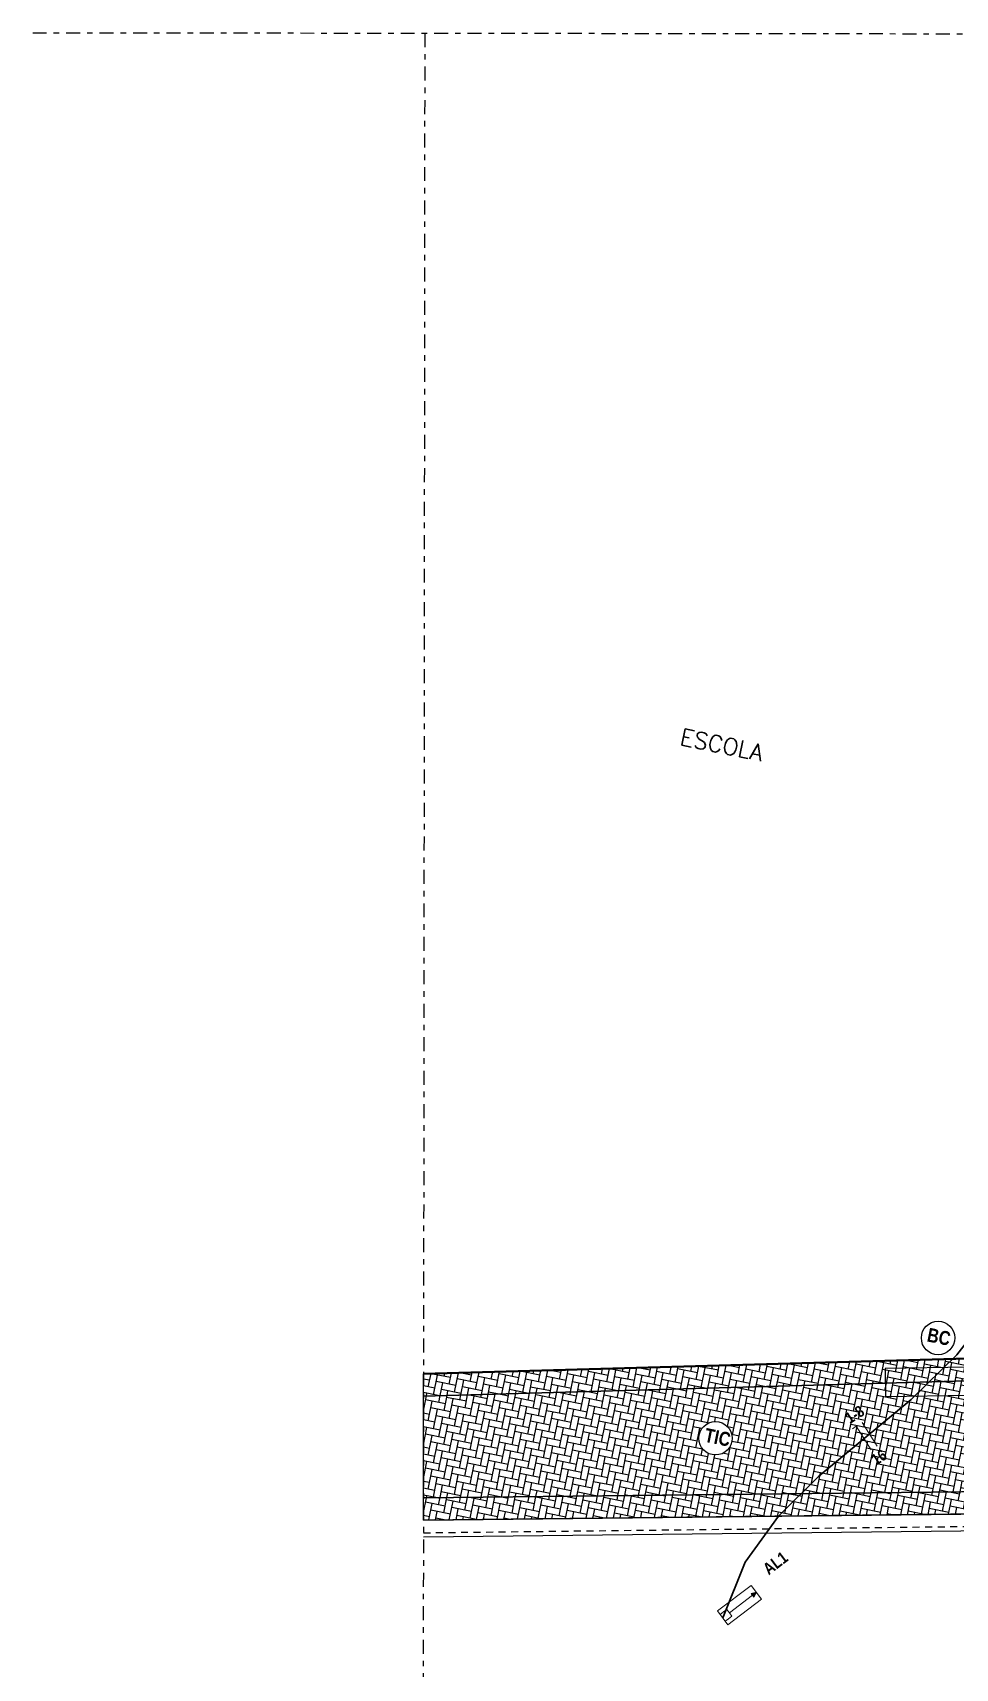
# Model space of a CAD drawing. Header units: millimetres. Extents: x 2181 to 2351, y -493 to -361.
# Drawn here: x 2181.04 to 2197.59, y -463.98 to -434.66 of the extents above; entities that cross this region are included whole.
import ezdxf

# ---------------------------------------------------------------- set-up
doc = ezdxf.new("R2010")
doc.units = ezdxf.units.MM
doc.header["$LTSCALE"] = 0.5
doc.header["$MEASUREMENT"] = 0
doc.linetypes.add('DASHDOT', pattern=[1, 0.5, -0.25, 0, -0.25])
doc.linetypes.add('HIDDEN', pattern=[0.375, 0.25, -0.125])
for name, color, linetype, lineweight in [('ALVENARIA', 4, 'CONTINUOUS', 40), ('EL-Fios', 7, 'CONTINUOUS', 20), ('EL-Textos fios', 7, 'CONTINUOUS', 20), ('EL-Textos pontos', 5, 'CONTINUOUS', 20), ('ELETRODUTO', 4, 'CONTINUOUS', 30), ('P-SIMBOL', 5, 'CONTINUOUS', 20)]:
    doc.layers.add(name, color=color, linetype=linetype, lineweight=lineweight)
for name, color, linetype in [('DEMOLIR', 253, 'HIDDEN'), ('HACHURA', 253, 'CONTINUOUS'), ('P01', 1, 'CONTINUOUS'), ('P1', 1, 'CONTINUOUS'), ('P15', 7, 'DASHDOT'), ('P2', 2, 'CONTINUOUS'), ('P3', 3, 'CONTINUOUS'), ('TEXTO', 3, 'CONTINUOUS')]:
    doc.layers.add(name, color=color, linetype=linetype)
doc.styles.add('ARIAL', font='ARIALNB.TTF')
doc.styles.add('ROMANS', font='romans')
pattern_1 = [(78.57352, (216.0101, 199.7031), (-0.093848322, 0.1413948106), [0.36, -0.12]), (168.57352, (216.03388, 199.82072), (-0.093848322, 0.1413948106), [0.36, -0.12])]

# ---------------------------------------------------------------- blocks, each defined once
blk = doc.blocks.new('FN')
at = {"layer": 'EL-Fios'}
for p, q in [((2194.346, -451.357), (2194.513, -451.357)), ((2194.513, -452.357), (2194.513, -451.357)), ((2194.763, -452.357), (2194.763, -451.357))]:
    blk.add_line(p, q, dxfattribs=at)

msp = doc.modelspace()

# ---------------------------------------------------------------- hatches: boundary and pattern name
at = {"layer": 'HACHURA'}
h = msp.add_hatch(dxfattribs=at)
h.set_pattern_fill('AR-HBONE', color=252, scale=0.03, angle=33.5735, style=0)
h.set_pattern_definition(pattern_1)
h.paths.add_polyline_path([(2188.05, -459.095), (2188.048, -460.918), (2198.769, -460.799), (2200.773, -458.74)])
h.paths.add_polyline_path([(2193.587, -459.852, -1), (2192.987, -459.852, -1)], flags=16)
h.paths.add_polyline_path([(2192.997, -459.966), (2193.576, -460.083), (2193.653, -459.703), (2193.074, -459.586)], flags=24)
at = {"layer": 'P-SIMBOL', "linetype": 'Continuous'}
msp.add_hatch(color=256, dxfattribs=at).paths.add_polyline_path([(2194.021, -462.613), (2193.927, -462.634), (2193.976, -462.698)])
at = {"layer": 'P01'}
h = msp.add_hatch(dxfattribs=at)
h.set_pattern_fill('AR-HBONE', color=252, scale=0.03, angle=33.5735, style=0)
h.set_pattern_definition(pattern_1)
h.paths.add_polyline_path([(2200.773, -458.74), (2201.174, -458.329), (2188.05, -458.695), (2188.05, -459.095)])
h = msp.add_hatch(dxfattribs=at)
h.set_pattern_fill('AR-HBONE', color=252, scale=0.03, angle=33.5735, style=0)
h.set_pattern_definition(pattern_1)
h.paths.add_polyline_path([(2202.752, -461.155), (2202.833, -460.754), (2200.07, -460.785, 0.116031), (2200.123, -460.992), (2200.136, -461.016, -0.014363), (2200.123, -460.992), (2200.007, -460.785), (2188.048, -460.918), (2188.048, -461.318)])

# ---------------------------------------------------------------- linework, layer by layer
at = {"layer": 'ALVENARIA', "color": 252, "elevation": 22.939}
msp.add_lwpolyline([(2188.05, -458.695), (2198.232, -458.411)], dxfattribs=at)
at = {"layer": 'DEMOLIR', "color": 252}
msp.add_line((2188.048, -461.546, 24.028), (2211.167, -461.276, 24.028), dxfattribs=at)
at = {"layer": 'ELETRODUTO'}
msp.add_lwpolyline([(2193.416, -463.071), (2193.822, -462.072), (2194.415, -461.248), (2195.142, -460.533), (2195.953, -459.859), (2196.794, -459.156), (2197.614, -458.357), (2198.362, -457.393), (2198.985, -456.198)], dxfattribs=at)
at = {"layer": 'P-SIMBOL'}
for p, q in [((2193.322, -462.947), (2193.927, -462.489)), ((2193.927, -462.489), (2194.115, -462.737)), ((2194.021, -462.613), (2193.927, -462.634)), ((2193.927, -462.634), (2193.976, -462.698)), ((2194.021, -462.613), (2193.976, -462.698)), ((2193.322, -462.947), (2193.51, -463.195)), ((2193.431, -462.966), (2193.491, -462.921)), ((2193.536, -462.981), (2193.491, -462.921)), ((2193.51, -463.195), (2194.115, -462.737)), ((2193.536, -462.981), (2193.952, -462.666)), ((2193.431, -462.966), (2193.371, -463.011)), ((2193.521, -463.086), (2193.462, -463.131)), ((2193.521, -463.086), (2193.581, -463.04)), ((2193.536, -462.981), (2193.581, -463.04))]:
    msp.add_line(p, q, dxfattribs=at)
at = {"layer": 'P1', "color": 252}
for p, q in [((2188.05, -459.095, 22.939), (2200.773, -458.74, 22.939)), ((2188.048, -460.918, 24.028), (2202.833, -460.754, 24.028))]:
    msp.add_line(p, q, dxfattribs=at)
for points, elevation in [([(2188.05, -459.095), (2188.05, -458.695), (2201.174, -458.329), (2200.773, -458.74), (2188.05, -459.095)], 22.939), ([(2188.048, -460.918), (2188.05, -459.095), (2200.773, -458.74), (2198.769, -460.799), (2188.048, -460.918)], 24.028), ([(2188.048, -461.318), (2188.048, -460.918), (2202.833, -460.754), (2202.752, -461.155), (2188.048, -461.318)], 24.028)]:
    msp.add_lwpolyline(points, dxfattribs=dict(at, elevation=elevation))
for centre in [(2197.279, -458.054), (2193.287, -459.852)]:
    msp.add_circle(centre, 0.3, dxfattribs=at)
at = {"layer": 'P15', "color": 252}
msp.add_line((2188.072, -434.664, -9.313), (2188.019, -493.295), dxfattribs=at)
msp.add_lwpolyline([(2181.041, -434.656), (2210.043, -434.689), (2247.975, -434.656)], dxfattribs=at)
at = {"layer": 'P2', "color": 252}
msp.add_lwpolyline([(2199.338, -459.054), (2199.33, -458.554), (2196.33, -458.604), (2196.338, -459.104)], close=True, dxfattribs=at)
at = {"layer": 'P3', "color": 252}
for p, q in [((2188.048, -461.318, 24.028), (2231.962, -460.832, 24.028)), ((2188.048, -461.618, 24.028), (2231.965, -461.132, 24.028))]:
    msp.add_line(p, q, dxfattribs=at)

# ---------------------------------------------------------------- block references
at = {"layer": 'ELETRODUTO', "xscale": 0.5, "yscale": 0.5, "zscale": 0.5, "rotation": 32.45132643101699}
msp.add_blockref('FN', (1148.8, -857.968), dxfattribs=at)

# ---------------------------------------------------------------- texts
at = {"layer": 'EL-Textos fios', "char_height": 0.2, "width": 0.14614, "attachment_point": 8, "rotation": 32.4513, "line_spacing_factor": 0.798, "style": 'ARIAL'}
for s, insert in [('1-8', (2195.839, -459.513)), ('16', (2196.274, -460.279))]:
    msp.add_mtext(s, dxfattribs=dict(at, insert=insert))
at = {"layer": 'EL-Textos pontos', "insert": (2194.242, -462.312), "char_height": 0.2118, "width": 0.76248, "attachment_point": 7, "rotation": 37.1572, "line_spacing_factor": 0.798, "style": 'ARIAL'}
msp.add_mtext('AL1', dxfattribs=at)
at = {"layer": 'TEXTO', "color": 252, "style": 'ARIAL'}
for s, p in [('BC', (2197.067, -458.114, 263.894)), ('TIC', (2193.074, -459.912, 263.894))]:
    msp.add_text(s, height=0.25, rotation=348.5735, dxfattribs=at).set_placement(p)
at = {"layer": 'TEXTO', "color": 252, "insert": (2192.694, -447.126), "char_height": 0.3, "width": 3.05792, "attachment_point": 1, "rotation": 348.5735, "style": 'ROMANS'}
msp.add_mtext('{\\C3;ESCOLA}', dxfattribs=at)

doc.saveas('drawing.dxf')
